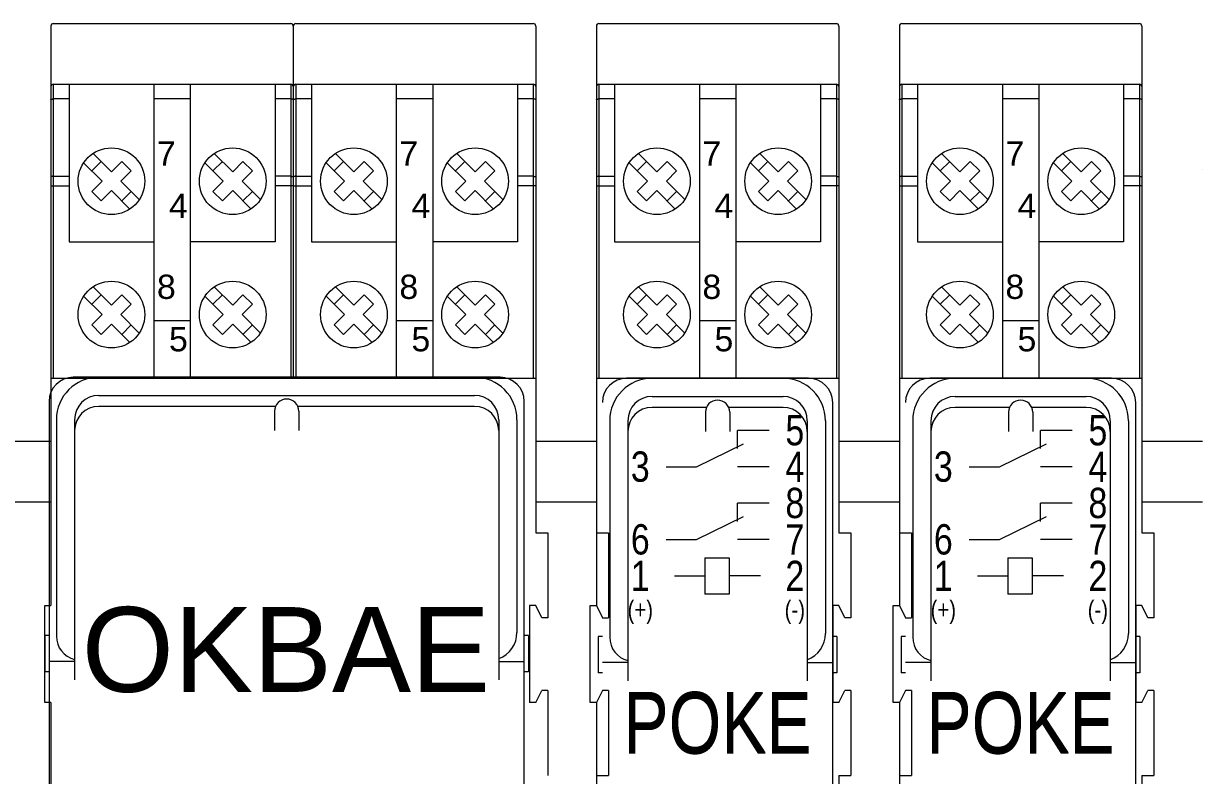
# Model space of a CAD drawing. Header units: millimetres. Extents: x 4137 to 6698, y 1400 to 3585.
# Drawn here: x 6286 to 6383.2, y 2298.8 to 2360.8 of the extents above; entities that cross this region are included whole.
import ezdxf

# ---------------------------------------------------------------- set-up
doc = ezdxf.new("R2010")
doc.units = ezdxf.units.MM
doc.layers.add('000-PI-Oprema', color=30, linetype='Continuous', lineweight=5)
doc.layers.add('000-SI-Oprema', color=30, linetype='Continuous', lineweight=0)
doc.layers.add('000-PI-ORMAR', color=2, linetype='Continuous')
doc.layers.add('002-PI-Kabelska kanalica', color=150, linetype='Continuous')
doc.styles.add('NUOVO', font='txt.shx', dxfattribs={"width": 0.8, "height": 0.8})
doc.styles.get("Standard").update_dxf_attribs({"font": 'arial.ttf'})

msp = doc.modelspace()

# ---------------------------------------------------------------- linework, layer by layer
at = {"layer": '000-PI-Oprema', "color": 0, "linetype": 'ByBlock', "lineweight": 0}
for p, q in [((6288.248, 2360.568), (6288.248, 2312.768)), ((6288.448, 2360.768), (6308.048, 2360.768)), ((6308.248, 2360.568), (6308.248, 2331.518)), ((6308.448, 2360.768), (6328.048, 2360.768)), ((6328.248, 2360.568), (6328.248, 2318.768)), ((6288.448, 2355.768), (6288.448, 2331.518)), ((6288.448, 2355.768), (6308.048, 2355.768)), ((6289.748, 2355.768), (6289.748, 2342.768)), ((6296.748, 2355.768), (6296.748, 2331.518)), ((6299.748, 2355.768), (6299.748, 2331.518)), ((6306.748, 2355.768), (6306.748, 2342.768)), ((6308.048, 2355.768), (6308.048, 2331.518)), ((6308.448, 2355.768), (6308.448, 2331.518)), ((6308.448, 2355.768), (6328.048, 2355.768)), ((6309.748, 2355.768), (6309.748, 2342.768)), ((6316.748, 2355.768), (6316.748, 2331.518)), ((6319.748, 2355.768), (6319.748, 2331.518)), ((6326.748, 2355.768), (6326.748, 2342.768)), ((6328.048, 2355.768), (6328.048, 2331.518)), ((6289.748, 2354.553), (6288.448, 2354.553)), ((6299.748, 2354.553), (6296.748, 2354.553)), ((6308.048, 2354.553), (6306.748, 2354.553)), ((6309.748, 2354.553), (6308.448, 2354.553)), ((6319.748, 2354.553), (6316.748, 2354.553)), ((6328.048, 2354.553), (6326.748, 2354.553)), ((6291.731, 2350.062), (6293.248, 2348.545)), ((6301.731, 2350.062), (6303.248, 2348.545)), ((6311.731, 2350.062), (6313.248, 2348.545)), ((6321.731, 2350.062), (6323.248, 2348.545)), ((6290.954, 2349.284), (6292.47, 2347.768)), ((6291.621, 2348.616), (6292.399, 2349.394)), ((6293.248, 2348.545), (6294.096, 2349.394)), ((6294.026, 2347.768), (6294.874, 2348.616)), ((6294.096, 2349.394), (6294.874, 2348.616)), ((6300.954, 2349.284), (6302.47, 2347.768)), ((6301.621, 2348.616), (6302.399, 2349.394)), ((6303.248, 2348.545), (6304.096, 2349.394)), ((6304.026, 2347.768), (6304.874, 2348.616)), ((6304.096, 2349.394), (6304.874, 2348.616)), ((6310.954, 2349.284), (6312.47, 2347.768)), ((6311.621, 2348.616), (6312.399, 2349.394)), ((6313.248, 2348.545), (6314.096, 2349.394)), ((6314.026, 2347.768), (6314.874, 2348.616)), ((6314.096, 2349.394), (6314.874, 2348.616)), ((6320.954, 2349.284), (6322.47, 2347.768)), ((6321.621, 2348.616), (6322.399, 2349.394)), ((6323.248, 2348.545), (6324.096, 2349.394)), ((6324.026, 2347.768), (6324.874, 2348.616)), ((6324.096, 2349.394), (6324.874, 2348.616)), ((6288.448, 2348.176), (6289.748, 2348.176)), ((6291.621, 2346.919), (6292.47, 2347.768)), ((6294.026, 2347.768), (6295.542, 2346.251)), ((6301.621, 2346.919), (6302.47, 2347.768)), ((6304.026, 2347.768), (6305.542, 2346.251)), ((6308.048, 2348.176), (6306.748, 2348.176)), ((6308.448, 2348.176), (6309.748, 2348.176)), ((6311.621, 2346.919), (6312.47, 2347.768)), ((6314.026, 2347.768), (6315.542, 2346.251)), ((6321.621, 2346.919), (6322.47, 2347.768)), ((6324.026, 2347.768), (6325.542, 2346.251)), ((6328.048, 2348.176), (6326.748, 2348.176)), ((6288.248, 2347.391), (6289.748, 2347.391)), ((6291.621, 2346.919), (6292.399, 2346.141)), ((6292.399, 2346.141), (6293.248, 2346.99)), ((6293.248, 2346.99), (6294.764, 2345.473)), ((6294.096, 2346.141), (6294.874, 2346.919)), ((6301.621, 2346.919), (6302.399, 2346.141)), ((6302.399, 2346.141), (6303.248, 2346.99)), ((6303.248, 2346.99), (6304.764, 2345.473)), ((6304.096, 2346.141), (6304.874, 2346.919)), ((6308.248, 2347.391), (6306.748, 2347.391)), ((6308.248, 2347.391), (6309.748, 2347.391)), ((6311.621, 2346.919), (6312.399, 2346.141)), ((6312.399, 2346.141), (6313.248, 2346.99)), ((6313.248, 2346.99), (6314.764, 2345.473)), ((6314.096, 2346.141), (6314.874, 2346.919)), ((6321.621, 2346.919), (6322.399, 2346.141)), ((6322.399, 2346.141), (6323.248, 2346.99)), ((6323.248, 2346.99), (6324.764, 2345.473)), ((6324.096, 2346.141), (6324.874, 2346.919)), ((6328.248, 2347.391), (6326.748, 2347.391)), ((6289.748, 2342.768), (6296.748, 2342.768)), ((6306.748, 2342.768), (6299.748, 2342.768)), ((6309.748, 2342.768), (6316.748, 2342.768)), ((6326.748, 2342.768), (6319.748, 2342.768)), ((6291.731, 2339.062), (6293.248, 2337.545)), ((6301.731, 2339.062), (6303.248, 2337.545)), ((6311.731, 2339.062), (6313.248, 2337.545)), ((6321.731, 2339.062), (6323.248, 2337.545)), ((6290.954, 2338.284), (6292.47, 2336.768)), ((6291.621, 2337.616), (6292.399, 2338.394)), ((6293.248, 2337.545), (6294.096, 2338.394)), ((6294.096, 2338.394), (6294.874, 2337.616)), ((6300.954, 2338.284), (6302.47, 2336.768)), ((6301.621, 2337.616), (6302.399, 2338.394)), ((6303.248, 2337.545), (6304.096, 2338.394)), ((6304.096, 2338.394), (6304.874, 2337.616)), ((6310.954, 2338.284), (6312.47, 2336.768)), ((6311.621, 2337.616), (6312.399, 2338.394)), ((6313.248, 2337.545), (6314.096, 2338.394)), ((6314.096, 2338.394), (6314.874, 2337.616)), ((6320.954, 2338.284), (6322.47, 2336.768)), ((6321.621, 2337.616), (6322.399, 2338.394)), ((6323.248, 2337.545), (6324.096, 2338.394)), ((6324.096, 2338.394), (6324.874, 2337.616)), ((6294.026, 2336.768), (6294.874, 2337.616)), ((6304.026, 2336.768), (6304.874, 2337.616)), ((6314.026, 2336.768), (6314.874, 2337.616)), ((6324.026, 2336.768), (6324.874, 2337.616)), ((6291.621, 2335.919), (6292.47, 2336.768)), ((6292.399, 2335.141), (6293.248, 2335.99)), ((6293.248, 2335.99), (6294.764, 2334.473)), ((6294.026, 2336.768), (6295.542, 2335.251)), ((6299.748, 2336.252), (6296.748, 2336.252)), ((6301.621, 2335.919), (6302.47, 2336.768)), ((6302.399, 2335.141), (6303.248, 2335.99)), ((6303.248, 2335.99), (6304.764, 2334.473)), ((6304.026, 2336.768), (6305.542, 2335.251)), ((6311.621, 2335.919), (6312.47, 2336.768)), ((6312.399, 2335.141), (6313.248, 2335.99)), ((6313.248, 2335.99), (6314.764, 2334.473)), ((6314.026, 2336.768), (6315.542, 2335.251)), ((6319.748, 2336.252), (6316.748, 2336.252)), ((6321.621, 2335.919), (6322.47, 2336.768)), ((6322.399, 2335.141), (6323.248, 2335.99)), ((6323.248, 2335.99), (6324.764, 2334.473)), ((6324.026, 2336.768), (6325.542, 2335.251)), ((6291.621, 2335.919), (6292.399, 2335.141)), ((6294.096, 2335.141), (6294.874, 2335.919)), ((6301.621, 2335.919), (6302.399, 2335.141)), ((6304.096, 2335.141), (6304.874, 2335.919)), ((6311.621, 2335.919), (6312.399, 2335.141)), ((6314.096, 2335.141), (6314.874, 2335.919)), ((6321.621, 2335.919), (6322.399, 2335.141)), ((6324.096, 2335.141), (6324.874, 2335.919)), ((6288.248, 2331.518), (6308.248, 2331.518)), ((6325.301, 2331.604), (6290.101, 2331.604)), ((6292.201, 2331.604), (6323.201, 2331.604)), ((6308.248, 2331.518), (6328.248, 2331.518)), ((6288.101, 2329.604), (6288.101, 2288.004)), ((6292.201, 2330.104), (6323.201, 2330.104)), ((6306.784, 2329.204), (6292.201, 2329.204)), ((6323.201, 2329.204), (6308.617, 2329.204)), ((6327.301, 2288.004), (6327.301, 2329.604)), ((6306.701, 2328.804), (6306.701, 2327.204)), ((6308.701, 2328.804), (6308.701, 2327.204)), ((6288.701, 2328.104), (6288.701, 2310.254)), ((6290.201, 2328.104), (6290.201, 2310.254)), ((6290.201, 2327.204), (6290.201, 2306.654)), ((6325.201, 2328.104), (6325.201, 2310.554)), ((6325.201, 2327.204), (6325.201, 2306.654)), ((6326.701, 2328.104), (6326.701, 2310.554)), ((6347.498, 2327.218), (6344.898, 2327.218)), ((6344.898, 2325.718), (6344.898, 2327.218)), ((6372.498, 2327.218), (6369.898, 2327.218)), ((6369.898, 2325.718), (6369.898, 2327.218)), ((6341.498, 2324.218), (6345.398, 2326.118)), ((6366.498, 2324.218), (6370.398, 2326.118)), ((6338.998, 2324.218), (6341.498, 2324.218)), ((6347.498, 2324.218), (6344.898, 2324.218)), ((6363.998, 2324.218), (6366.498, 2324.218)), ((6372.498, 2324.218), (6369.898, 2324.218)), ((6347.498, 2321.218), (6344.898, 2321.218)), ((6344.898, 2319.718), (6344.898, 2321.218)), ((6372.498, 2321.218), (6369.898, 2321.218)), ((6369.898, 2319.718), (6369.898, 2321.218)), ((6341.498, 2318.218), (6345.398, 2320.118)), ((6366.498, 2318.218), (6370.398, 2320.118)), ((6328.248, 2318.768), (6329.248, 2318.768)), ((6329.248, 2318.768), (6329.248, 2311.768)), ((6338.998, 2318.218), (6341.498, 2318.218)), ((6347.498, 2318.218), (6344.898, 2318.218)), ((6363.998, 2318.218), (6366.498, 2318.218)), ((6372.498, 2318.218), (6369.898, 2318.218)), ((6342.198, 2316.718), (6342.198, 2313.718)), ((6342.198, 2316.718), (6344.198, 2316.718)), ((6344.198, 2316.718), (6344.198, 2313.718)), ((6367.198, 2316.718), (6367.198, 2313.718)), ((6367.198, 2316.718), (6369.198, 2316.718)), ((6369.198, 2316.718), (6369.198, 2313.718)), ((6339.698, 2315.218), (6342.198, 2315.218)), ((6346.798, 2315.218), (6344.198, 2315.218)), ((6364.698, 2315.218), (6367.198, 2315.218)), ((6371.798, 2315.218), (6369.198, 2315.218)), ((6344.198, 2313.718), (6342.198, 2313.718)), ((6369.198, 2313.718), (6367.198, 2313.718)), ((6287.748, 2304.768), (6287.748, 2312.768)), ((6287.748, 2312.768), (6288.248, 2312.768)), ((6327.748, 2312.768), (6327.748, 2304.768)), ((6328.248, 2312.768), (6327.748, 2312.768)), ((6328.748, 2311.768), (6328.248, 2312.768)), ((6329.248, 2311.768), (6328.748, 2311.768)), ((6287.751, 2310.304), (6287.751, 2307.304)), ((6288.101, 2310.304), (6287.751, 2310.304)), ((6327.651, 2310.304), (6327.301, 2310.304)), ((6327.651, 2310.304), (6327.651, 2307.304)), ((6290.201, 2308.154), (6288.101, 2308.154)), ((6325.201, 2308.154), (6327.301, 2308.154)), ((6288.101, 2307.304), (6287.751, 2307.304)), ((6327.651, 2307.304), (6327.301, 2307.304)), ((6328.248, 2304.768), (6328.748, 2305.768)), ((6329.248, 2305.768), (6328.748, 2305.768)), ((6329.248, 2305.768), (6329.248, 2298.768)), ((6288.248, 2304.768), (6287.748, 2304.768)), ((6288.248, 2304.768), (6288.248, 2261.968)), ((6328.248, 2304.768), (6327.748, 2304.768))]:
    msp.add_line(p, q, dxfattribs=at)
for points in [[(6288.248, 2354.474), (6288.249, 2354.484), (6288.255, 2354.494), (6288.263, 2354.504), (6288.275, 2354.513), (6288.289, 2354.522), (6288.306, 2354.53), (6288.326, 2354.536), (6288.348, 2354.542), (6288.371, 2354.547), (6288.396, 2354.55), (6288.422, 2354.552), (6288.448, 2354.553)], [(6308.248, 2354.474), (6308.246, 2354.484), (6308.241, 2354.494), (6308.232, 2354.504), (6308.221, 2354.513), (6308.206, 2354.522), (6308.189, 2354.53), (6308.169, 2354.536), (6308.148, 2354.542), (6308.124, 2354.547), (6308.099, 2354.55), (6308.074, 2354.552), (6308.048, 2354.553)], [(6308.248, 2354.474), (6308.249, 2354.484), (6308.255, 2354.494), (6308.263, 2354.504), (6308.275, 2354.513), (6308.289, 2354.522), (6308.306, 2354.53), (6308.326, 2354.536), (6308.348, 2354.542), (6308.371, 2354.547), (6308.396, 2354.55), (6308.422, 2354.552), (6308.448, 2354.553)], [(6328.248, 2354.474), (6328.246, 2354.484), (6328.241, 2354.494), (6328.232, 2354.504), (6328.221, 2354.513), (6328.206, 2354.522), (6328.189, 2354.53), (6328.169, 2354.536), (6328.148, 2354.542), (6328.124, 2354.547), (6328.099, 2354.55), (6328.074, 2354.552), (6328.048, 2354.553)], [(6288.448, 2348.176), (6288.422, 2348.175), (6288.396, 2348.173), (6288.371, 2348.17), (6288.348, 2348.165), (6288.326, 2348.159), (6288.306, 2348.153), (6288.289, 2348.145), (6288.275, 2348.136), (6288.263, 2348.127), (6288.255, 2348.117), (6288.249, 2348.107), (6288.248, 2348.097)], [(6308.048, 2348.176), (6308.074, 2348.175), (6308.099, 2348.173), (6308.124, 2348.17), (6308.148, 2348.165), (6308.169, 2348.159), (6308.189, 2348.153), (6308.206, 2348.145), (6308.221, 2348.136), (6308.232, 2348.127), (6308.241, 2348.117), (6308.246, 2348.107), (6308.248, 2348.097)], [(6308.448, 2348.176), (6308.422, 2348.175), (6308.396, 2348.173), (6308.371, 2348.17), (6308.348, 2348.165), (6308.326, 2348.159), (6308.306, 2348.153), (6308.289, 2348.145), (6308.275, 2348.136), (6308.263, 2348.127), (6308.255, 2348.117), (6308.249, 2348.107), (6308.248, 2348.097)], [(6328.048, 2348.176), (6328.074, 2348.175), (6328.099, 2348.173), (6328.124, 2348.17), (6328.148, 2348.165), (6328.169, 2348.159), (6328.189, 2348.153), (6328.206, 2348.145), (6328.221, 2348.136), (6328.232, 2348.127), (6328.241, 2348.117), (6328.246, 2348.107), (6328.248, 2348.097)]]:
    msp.add_lwpolyline(points, dxfattribs=at)
for centre in [(6293.248, 2347.768), (6303.248, 2347.768), (6313.248, 2347.768), (6323.248, 2347.768), (6293.248, 2336.768), (6303.248, 2336.768), (6313.248, 2336.768), (6323.248, 2336.768)]:
    msp.add_circle(centre, 2.75, dxfattribs=at)
for centre, radius, start, end in [((6288.448, 2360.568), 0.2, 90, 180), ((6308.048, 2360.568), 0.2, 0, 90), ((6308.448, 2360.568), 0.2, 90, 180), ((6328.048, 2360.568), 0.2, 0, 90), ((6288.448, 2355.568), 0.2, 90, 180), ((6308.048, 2355.568), 0.2, 0, 90), ((6308.448, 2355.568), 0.2, 90, 180), ((6328.048, 2355.568), 0.2, 0, 90), ((6290.101, 2329.604), 2, 90, 180), ((6292.201, 2328.104), 3.5, 90, 180), ((6323.201, 2328.104), 3.5, 0, 90), ((6325.301, 2329.604), 2, 0, 90), ((6292.201, 2328.104), 2, 90, 180), ((6292.201, 2327.204), 2, 90, 180), ((6307.701, 2328.804), 1, 0, 180), ((6323.201, 2328.104), 2, 0, 90), ((6323.201, 2327.204), 2, 0, 90), ((6290.701, 2310.254), 2, 180, 255.52249), ((6324.401, 2310.554), 2.3, 290.35441, 0)]:
    msp.add_arc(centre, radius, start, end, dxfattribs=at)
at = {"layer": '000-PI-ORMAR', "color": 0, "linetype": 'ByBlock', "lineweight": 0}
msp.add_line((6383.248, 2348.768), (6383.248, 2348.768), dxfattribs=at)
msp.add_line((6383.248, 2348.768), (6383.248, 2348.768), dxfattribs=at)
at = {"layer": '000-SI-Oprema', "color": 0, "linetype": 'ByBlock', "lineweight": 0}
for p, q in [((6333.248, 2360.568), (6333.248, 2312.768)), ((6333.448, 2360.768), (6353.048, 2360.768)), ((6353.248, 2360.568), (6353.248, 2318.768)), ((6358.248, 2360.568), (6358.248, 2312.768)), ((6358.448, 2360.768), (6378.048, 2360.768)), ((6378.248, 2360.568), (6378.248, 2318.768)), ((6333.448, 2355.768), (6333.448, 2331.518)), ((6333.448, 2355.768), (6353.048, 2355.768)), ((6334.748, 2355.768), (6334.748, 2342.768)), ((6341.748, 2355.768), (6341.748, 2331.518)), ((6344.748, 2355.768), (6344.748, 2331.518)), ((6351.748, 2355.768), (6351.748, 2342.768)), ((6353.048, 2355.768), (6353.048, 2331.518)), ((6358.448, 2355.768), (6358.448, 2331.518)), ((6358.448, 2355.768), (6378.048, 2355.768)), ((6359.748, 2355.768), (6359.748, 2342.768)), ((6366.748, 2355.768), (6366.748, 2331.518)), ((6369.748, 2355.768), (6369.748, 2331.518)), ((6376.748, 2355.768), (6376.748, 2342.768)), ((6378.048, 2355.768), (6378.048, 2331.518)), ((6334.748, 2354.553), (6333.448, 2354.553)), ((6344.748, 2354.553), (6341.748, 2354.553)), ((6353.048, 2354.553), (6351.748, 2354.553)), ((6359.748, 2354.553), (6358.448, 2354.553)), ((6369.748, 2354.553), (6366.748, 2354.553)), ((6378.048, 2354.553), (6376.748, 2354.553)), ((6336.731, 2350.062), (6338.248, 2348.545)), ((6346.731, 2350.062), (6348.248, 2348.545)), ((6361.731, 2350.062), (6363.248, 2348.545)), ((6371.731, 2350.062), (6373.248, 2348.545)), ((6335.954, 2349.284), (6337.47, 2347.768)), ((6336.621, 2348.616), (6337.399, 2349.394)), ((6338.248, 2348.545), (6339.096, 2349.394)), ((6339.026, 2347.768), (6339.874, 2348.616)), ((6339.096, 2349.394), (6339.874, 2348.616)), ((6345.954, 2349.284), (6347.47, 2347.768)), ((6346.621, 2348.616), (6347.399, 2349.394)), ((6348.248, 2348.545), (6349.096, 2349.394)), ((6349.026, 2347.768), (6349.874, 2348.616)), ((6349.096, 2349.394), (6349.874, 2348.616)), ((6360.954, 2349.284), (6362.47, 2347.768)), ((6361.621, 2348.616), (6362.399, 2349.394)), ((6363.248, 2348.545), (6364.096, 2349.394)), ((6364.026, 2347.768), (6364.874, 2348.616)), ((6364.096, 2349.394), (6364.874, 2348.616)), ((6370.954, 2349.284), (6372.47, 2347.768)), ((6371.621, 2348.616), (6372.399, 2349.394)), ((6373.248, 2348.545), (6374.096, 2349.394)), ((6374.026, 2347.768), (6374.874, 2348.616)), ((6374.096, 2349.394), (6374.874, 2348.616)), ((6333.448, 2348.176), (6334.748, 2348.176)), ((6336.621, 2346.919), (6337.47, 2347.768)), ((6339.026, 2347.768), (6340.542, 2346.251)), ((6346.621, 2346.919), (6347.47, 2347.768)), ((6349.026, 2347.768), (6350.542, 2346.251)), ((6353.048, 2348.176), (6351.748, 2348.176)), ((6358.448, 2348.176), (6359.748, 2348.176)), ((6361.621, 2346.919), (6362.47, 2347.768)), ((6364.026, 2347.768), (6365.542, 2346.251)), ((6371.621, 2346.919), (6372.47, 2347.768)), ((6374.026, 2347.768), (6375.542, 2346.251)), ((6378.048, 2348.176), (6376.748, 2348.176)), ((6333.248, 2347.391), (6334.748, 2347.391)), ((6336.621, 2346.919), (6337.399, 2346.141)), ((6337.399, 2346.141), (6338.248, 2346.99)), ((6338.248, 2346.99), (6339.764, 2345.473)), ((6339.096, 2346.141), (6339.874, 2346.919)), ((6346.621, 2346.919), (6347.399, 2346.141)), ((6347.399, 2346.141), (6348.248, 2346.99)), ((6348.248, 2346.99), (6349.764, 2345.473)), ((6349.096, 2346.141), (6349.874, 2346.919)), ((6353.248, 2347.391), (6351.748, 2347.391)), ((6358.248, 2347.391), (6359.748, 2347.391)), ((6361.621, 2346.919), (6362.399, 2346.141)), ((6362.399, 2346.141), (6363.248, 2346.99)), ((6363.248, 2346.99), (6364.764, 2345.473)), ((6364.096, 2346.141), (6364.874, 2346.919)), ((6371.621, 2346.919), (6372.399, 2346.141)), ((6372.399, 2346.141), (6373.248, 2346.99)), ((6373.248, 2346.99), (6374.764, 2345.473)), ((6374.096, 2346.141), (6374.874, 2346.919)), ((6378.248, 2347.391), (6376.748, 2347.391)), ((6334.748, 2342.768), (6341.748, 2342.768)), ((6351.748, 2342.768), (6344.748, 2342.768)), ((6359.748, 2342.768), (6366.748, 2342.768)), ((6376.748, 2342.768), (6369.748, 2342.768)), ((6336.731, 2339.062), (6338.248, 2337.545)), ((6346.731, 2339.062), (6348.248, 2337.545)), ((6361.731, 2339.062), (6363.248, 2337.545)), ((6371.731, 2339.062), (6373.248, 2337.545)), ((6335.954, 2338.284), (6337.47, 2336.768)), ((6336.621, 2337.616), (6337.399, 2338.394)), ((6338.248, 2337.545), (6339.096, 2338.394)), ((6339.096, 2338.394), (6339.874, 2337.616)), ((6345.954, 2338.284), (6347.47, 2336.768)), ((6346.621, 2337.616), (6347.399, 2338.394)), ((6348.248, 2337.545), (6349.096, 2338.394)), ((6349.096, 2338.394), (6349.874, 2337.616)), ((6360.954, 2338.284), (6362.47, 2336.768)), ((6361.621, 2337.616), (6362.399, 2338.394)), ((6363.248, 2337.545), (6364.096, 2338.394)), ((6364.096, 2338.394), (6364.874, 2337.616)), ((6370.954, 2338.284), (6372.47, 2336.768)), ((6371.621, 2337.616), (6372.399, 2338.394)), ((6373.248, 2337.545), (6374.096, 2338.394)), ((6374.096, 2338.394), (6374.874, 2337.616)), ((6339.026, 2336.768), (6339.874, 2337.616)), ((6349.026, 2336.768), (6349.874, 2337.616)), ((6364.026, 2336.768), (6364.874, 2337.616)), ((6374.026, 2336.768), (6374.874, 2337.616)), ((6336.621, 2335.919), (6337.47, 2336.768)), ((6337.399, 2335.141), (6338.248, 2335.99)), ((6338.248, 2335.99), (6339.764, 2334.473)), ((6339.026, 2336.768), (6340.542, 2335.251)), ((6344.748, 2336.252), (6341.748, 2336.252)), ((6346.621, 2335.919), (6347.47, 2336.768)), ((6347.399, 2335.141), (6348.248, 2335.99)), ((6348.248, 2335.99), (6349.764, 2334.473)), ((6349.026, 2336.768), (6350.542, 2335.251)), ((6361.621, 2335.919), (6362.47, 2336.768)), ((6362.399, 2335.141), (6363.248, 2335.99)), ((6363.248, 2335.99), (6364.764, 2334.473)), ((6364.026, 2336.768), (6365.542, 2335.251)), ((6369.748, 2336.252), (6366.748, 2336.252)), ((6371.621, 2335.919), (6372.47, 2336.768)), ((6372.399, 2335.141), (6373.248, 2335.99)), ((6373.248, 2335.99), (6374.764, 2334.473)), ((6374.026, 2336.768), (6375.542, 2335.251)), ((6336.621, 2335.919), (6337.399, 2335.141)), ((6339.096, 2335.141), (6339.874, 2335.919)), ((6346.621, 2335.919), (6347.399, 2335.141)), ((6349.096, 2335.141), (6349.874, 2335.919)), ((6361.621, 2335.919), (6362.399, 2335.141)), ((6364.096, 2335.141), (6364.874, 2335.919)), ((6371.621, 2335.919), (6372.399, 2335.141)), ((6374.096, 2335.141), (6374.874, 2335.919)), ((6333.248, 2331.518), (6353.248, 2331.518)), ((6350.748, 2331.518), (6335.748, 2331.518)), ((6350.748, 2331.518), (6335.748, 2331.518)), ((6337.848, 2331.518), (6348.648, 2331.518)), ((6337.848, 2331.518), (6348.648, 2331.518)), ((6358.248, 2331.518), (6378.248, 2331.518)), ((6375.748, 2331.518), (6360.748, 2331.518)), ((6375.748, 2331.518), (6360.748, 2331.518)), ((6362.848, 2331.518), (6373.648, 2331.518)), ((6362.848, 2331.518), (6373.648, 2331.518)), ((6337.848, 2330.018), (6348.648, 2330.018)), ((6352.748, 2287.918), (6352.748, 2329.518)), ((6352.748, 2287.918), (6352.748, 2329.518)), ((6362.848, 2330.018), (6373.648, 2330.018)), ((6377.748, 2287.918), (6377.748, 2329.518)), ((6377.748, 2287.918), (6377.748, 2329.518)), ((6342.331, 2329.118), (6337.848, 2329.118)), ((6342.248, 2328.718), (6342.248, 2327.118)), ((6348.648, 2329.118), (6344.164, 2329.118)), ((6344.248, 2328.718), (6344.248, 2327.118)), ((6367.331, 2329.118), (6362.848, 2329.118)), ((6367.248, 2328.718), (6367.248, 2327.118)), ((6373.648, 2329.118), (6369.164, 2329.118)), ((6369.248, 2328.718), (6369.248, 2327.118)), ((6334.348, 2328.018), (6334.348, 2310.168)), ((6335.848, 2328.018), (6335.848, 2310.168)), ((6350.648, 2328.018), (6350.648, 2310.468)), ((6352.148, 2328.018), (6352.148, 2310.468)), ((6359.348, 2328.018), (6359.348, 2310.168)), ((6360.848, 2328.018), (6360.848, 2310.168)), ((6375.648, 2328.018), (6375.648, 2310.468)), ((6377.148, 2328.018), (6377.148, 2310.468)), ((6335.848, 2327.118), (6335.848, 2306.568)), ((6350.648, 2327.118), (6350.648, 2306.568)), ((6360.848, 2327.118), (6360.848, 2306.568)), ((6375.648, 2327.118), (6375.648, 2306.568)), ((6333.248, 2318.768), (6334.248, 2318.768)), ((6334.248, 2318.768), (6334.248, 2311.768)), ((6353.248, 2318.768), (6354.248, 2318.768)), ((6354.248, 2318.768), (6354.248, 2311.768)), ((6358.248, 2318.768), (6359.248, 2318.768)), ((6359.248, 2318.768), (6359.248, 2311.768)), ((6378.248, 2318.768), (6379.248, 2318.768)), ((6379.248, 2318.768), (6379.248, 2311.768)), ((6332.748, 2304.768), (6332.748, 2312.768)), ((6332.748, 2312.768), (6333.248, 2312.768)), ((6333.248, 2312.768), (6333.748, 2311.768)), ((6352.748, 2312.768), (6352.748, 2304.768)), ((6353.248, 2312.768), (6352.748, 2312.768)), ((6353.748, 2311.768), (6353.248, 2312.768)), ((6357.748, 2304.768), (6357.748, 2312.768)), ((6357.748, 2312.768), (6358.248, 2312.768)), ((6358.248, 2312.768), (6358.748, 2311.768)), ((6377.748, 2312.768), (6377.748, 2304.768)), ((6378.248, 2312.768), (6377.748, 2312.768)), ((6378.748, 2311.768), (6378.248, 2312.768)), ((6333.748, 2311.768), (6334.248, 2311.768)), ((6354.248, 2311.768), (6353.748, 2311.768)), ((6358.748, 2311.768), (6359.248, 2311.768)), ((6379.248, 2311.768), (6378.748, 2311.768)), ((6333.398, 2310.218), (6333.398, 2307.218)), ((6333.748, 2310.218), (6333.398, 2310.218)), ((6333.398, 2310.218), (6333.398, 2307.218)), ((6333.748, 2310.218), (6333.398, 2310.218)), ((6353.098, 2310.218), (6352.748, 2310.218)), ((6353.098, 2310.218), (6352.748, 2310.218)), ((6353.098, 2310.218), (6353.098, 2307.218)), ((6353.098, 2310.218), (6353.098, 2307.218)), ((6358.398, 2310.218), (6358.398, 2307.218)), ((6358.748, 2310.218), (6358.398, 2310.218)), ((6358.398, 2310.218), (6358.398, 2307.218)), ((6358.748, 2310.218), (6358.398, 2310.218)), ((6378.098, 2310.218), (6377.748, 2310.218)), ((6378.098, 2310.218), (6377.748, 2310.218)), ((6378.098, 2310.218), (6378.098, 2307.218)), ((6378.098, 2310.218), (6378.098, 2307.218)), ((6335.848, 2308.068), (6333.748, 2308.068)), ((6350.648, 2308.068), (6352.748, 2308.068)), ((6360.848, 2308.068), (6358.748, 2308.068)), ((6375.648, 2308.068), (6377.748, 2308.068)), ((6333.748, 2307.218), (6333.398, 2307.218)), ((6333.748, 2307.218), (6333.398, 2307.218)), ((6353.098, 2307.218), (6352.748, 2307.218)), ((6353.098, 2307.218), (6352.748, 2307.218)), ((6358.748, 2307.218), (6358.398, 2307.218)), ((6358.748, 2307.218), (6358.398, 2307.218)), ((6378.098, 2307.218), (6377.748, 2307.218)), ((6378.098, 2307.218), (6377.748, 2307.218)), ((6333.748, 2305.768), (6333.248, 2304.768)), ((6334.248, 2305.768), (6333.748, 2305.768)), ((6334.248, 2305.768), (6334.248, 2298.768)), ((6353.248, 2304.768), (6353.748, 2305.768)), ((6354.248, 2305.768), (6353.748, 2305.768)), ((6354.248, 2305.768), (6354.248, 2298.768)), ((6358.748, 2305.768), (6358.248, 2304.768)), ((6359.248, 2305.768), (6358.748, 2305.768)), ((6359.248, 2305.768), (6359.248, 2298.768)), ((6378.248, 2304.768), (6378.748, 2305.768)), ((6379.248, 2305.768), (6378.748, 2305.768)), ((6379.248, 2305.768), (6379.248, 2298.768)), ((6333.248, 2304.768), (6332.748, 2304.768)), ((6333.248, 2304.768), (6333.248, 2261.968)), ((6353.248, 2304.768), (6352.748, 2304.768)), ((6358.248, 2304.768), (6357.748, 2304.768)), ((6358.248, 2304.768), (6358.248, 2261.968)), ((6378.248, 2304.768), (6377.748, 2304.768)), ((6333.248, 2298.768), (6334.248, 2298.768)), ((6353.248, 2298.768), (6353.248, 2261.968)), ((6353.248, 2298.768), (6354.248, 2298.768)), ((6358.248, 2298.768), (6359.248, 2298.768)), ((6378.248, 2298.768), (6378.248, 2261.968)), ((6378.248, 2298.768), (6379.248, 2298.768))]:
    msp.add_line(p, q, dxfattribs=at)
for points in [[(6333.248, 2354.474), (6333.249, 2354.484), (6333.255, 2354.494), (6333.263, 2354.504), (6333.275, 2354.513), (6333.289, 2354.522), (6333.306, 2354.53), (6333.326, 2354.536), (6333.348, 2354.542), (6333.371, 2354.547), (6333.396, 2354.55), (6333.422, 2354.552), (6333.448, 2354.553)], [(6353.248, 2354.474), (6353.246, 2354.484), (6353.241, 2354.494), (6353.232, 2354.504), (6353.221, 2354.513), (6353.206, 2354.522), (6353.189, 2354.53), (6353.169, 2354.536), (6353.148, 2354.542), (6353.124, 2354.547), (6353.099, 2354.55), (6353.074, 2354.552), (6353.048, 2354.553)], [(6358.248, 2354.474), (6358.249, 2354.484), (6358.255, 2354.494), (6358.263, 2354.504), (6358.275, 2354.513), (6358.289, 2354.522), (6358.306, 2354.53), (6358.326, 2354.536), (6358.348, 2354.542), (6358.371, 2354.547), (6358.396, 2354.55), (6358.422, 2354.552), (6358.448, 2354.553)], [(6378.248, 2354.474), (6378.246, 2354.484), (6378.241, 2354.494), (6378.232, 2354.504), (6378.221, 2354.513), (6378.206, 2354.522), (6378.189, 2354.53), (6378.169, 2354.536), (6378.148, 2354.542), (6378.124, 2354.547), (6378.099, 2354.55), (6378.074, 2354.552), (6378.048, 2354.553)], [(6333.448, 2348.176), (6333.422, 2348.175), (6333.396, 2348.173), (6333.371, 2348.17), (6333.348, 2348.165), (6333.326, 2348.159), (6333.306, 2348.153), (6333.289, 2348.145), (6333.275, 2348.136), (6333.263, 2348.127), (6333.255, 2348.117), (6333.249, 2348.107), (6333.248, 2348.097)], [(6353.048, 2348.176), (6353.074, 2348.175), (6353.099, 2348.173), (6353.124, 2348.17), (6353.148, 2348.165), (6353.169, 2348.159), (6353.189, 2348.153), (6353.206, 2348.145), (6353.221, 2348.136), (6353.232, 2348.127), (6353.241, 2348.117), (6353.246, 2348.107), (6353.248, 2348.097)], [(6358.448, 2348.176), (6358.422, 2348.175), (6358.396, 2348.173), (6358.371, 2348.17), (6358.348, 2348.165), (6358.326, 2348.159), (6358.306, 2348.153), (6358.289, 2348.145), (6358.275, 2348.136), (6358.263, 2348.127), (6358.255, 2348.117), (6358.249, 2348.107), (6358.248, 2348.097)], [(6378.048, 2348.176), (6378.074, 2348.175), (6378.099, 2348.173), (6378.124, 2348.17), (6378.148, 2348.165), (6378.169, 2348.159), (6378.189, 2348.153), (6378.206, 2348.145), (6378.221, 2348.136), (6378.232, 2348.127), (6378.241, 2348.117), (6378.246, 2348.107), (6378.248, 2348.097)]]:
    msp.add_lwpolyline(points, dxfattribs=at)
for centre in [(6338.248, 2347.768), (6348.248, 2347.768), (6363.248, 2347.768), (6373.248, 2347.768), (6338.248, 2336.768), (6348.248, 2336.768), (6363.248, 2336.768), (6373.248, 2336.768)]:
    msp.add_circle(centre, 2.75, dxfattribs=at)
for centre, radius, start, end in [((6333.448, 2360.568), 0.2, 90, 180), ((6353.048, 2360.568), 0.2, 0, 90), ((6358.448, 2360.568), 0.2, 90, 180), ((6378.048, 2360.568), 0.2, 0, 90), ((6333.448, 2355.568), 0.2, 90, 180), ((6353.048, 2355.568), 0.2, 0, 90), ((6358.448, 2355.568), 0.2, 90, 180), ((6378.048, 2355.568), 0.2, 0, 90), ((6335.748, 2329.518), 2, 90, 180), ((6335.748, 2329.518), 2, 90, 180), ((6337.848, 2328.018), 3.5, 90, 180), ((6348.648, 2328.018), 3.5, 0, 90), ((6350.748, 2329.518), 2, 0, 90), ((6350.748, 2329.518), 2, 0, 90), ((6360.748, 2329.518), 2, 90, 180), ((6360.748, 2329.518), 2, 90, 180), ((6362.848, 2328.018), 3.5, 90, 180), ((6373.648, 2328.018), 3.5, 0, 90), ((6375.748, 2329.518), 2, 0, 90), ((6375.748, 2329.518), 2, 0, 90), ((6337.848, 2328.018), 2, 90, 180), ((6343.248, 2328.718), 1, 0, 180), ((6348.648, 2328.018), 2, 0, 90), ((6362.848, 2328.018), 2, 90, 180), ((6368.248, 2328.718), 1, 0, 180), ((6373.648, 2328.018), 2, 0, 90), ((6337.848, 2327.118), 2, 90, 180), ((6348.648, 2327.118), 2, 0, 90), ((6362.848, 2327.118), 2, 90, 180), ((6373.648, 2327.118), 2, 0, 90), ((6336.348, 2310.168), 2, 180, 255.52249), ((6349.848, 2310.468), 2.3, 290.35441, 0), ((6361.348, 2310.168), 2, 180, 255.52249), ((6374.848, 2310.468), 2.3, 290.35441, 0)]:
    msp.add_arc(centre, radius, start, end, dxfattribs=at)
at = {"layer": '002-PI-Kabelska kanalica', "color": 0, "linetype": 'ByBlock', "lineweight": 0, "ltscale": 0.25}
for p, q in [((6283.248, 2326.321), (6288.248, 2326.321)), ((6328.248, 2326.321), (6333.248, 2326.321)), ((6353.248, 2326.321), (6358.248, 2326.321)), ((6378.248, 2326.321), (6383.248, 2326.321)), ((6283.248, 2321.321), (6288.248, 2321.321)), ((6328.248, 2321.321), (6333.248, 2321.321)), ((6353.248, 2321.321), (6358.248, 2321.321)), ((6378.248, 2321.321), (6383.248, 2321.321))]:
    msp.add_line(p, q, dxfattribs=at)

# ---------------------------------------------------------------- texts
at = {"layer": '000-PI-Oprema', "color": 0, "linetype": 'ByBlock', "lineweight": 0, "char_height": 1.9995, "width": 2.5471}
for s, insert, attachment_point in [('{\\fArial|b0|i0|c0|p34;7}', (6297, 2351.062), 1), ('{\\fArial|b0|i0|c0|p34;7}', (6317, 2351.062), 1), ('{\\fArial|b0|i0|c0|p34;4}', (6299.547, 2346.738), 3), ('{\\fArial|b0|i0|c0|p34;4}', (6319.547, 2346.738), 3), ('{\\fArial|b0|i0|c0|p34;8}', (6297, 2340.062), 1), ('{\\fArial|b0|i0|c0|p34;8}', (6317, 2340.062), 1), ('{\\fArial|b0|i0|c0|p34;5}', (6299.547, 2335.738), 3), ('{\\fArial|b0|i0|c0|p34;5}', (6319.547, 2335.738), 3)]:
    msp.add_mtext(s, dxfattribs=dict(at, insert=insert, attachment_point=attachment_point))
at = {"layer": '000-PI-Oprema', "color": 0, "linetype": 'ByBlock', "lineweight": 0, "attachment_point": 5, "style": 'NUOVO'}
for s, width, heights, insert, char_height in [('{\\fArial|b0|i0|c238|p34;5}', 4.25, [2.886], (6349.623, 2327.218), 2.5), ('{\\fArial|b0|i0|c238|p34;5}', 4.25, [2.886], (6374.623, 2327.218), 2.5), ('{\\fArial|b0|i0|c238|p34;3}', 4.25, [2.886], (6336.873, 2324.218), 2.5), ('{\\fArial|b0|i0|c238|p34;4}', 4.25, [2.886], (6349.623, 2324.218), 2.5), ('{\\fArial|b0|i0|c238|p34;3}', 4.25, [2.886], (6361.873, 2324.218), 2.5), ('{\\fArial|b0|i0|c238|p34;4}', 4.25, [2.886], (6374.623, 2324.218), 2.5), ('{\\fArial|b0|i0|c238|p34;8}', 4.25, [2.886], (6349.623, 2321.218), 2.5), ('{\\fArial|b0|i0|c238|p34;8}', 4.25, [2.886], (6374.623, 2321.218), 2.5), ('{\\fArial|b0|i0|c238|p34;6}', 4.25, [2.886], (6336.873, 2318.218), 2.5), ('{\\fArial|b0|i0|c238|p34;7}', 4.25, [2.886], (6349.623, 2318.218), 2.5), ('{\\fArial|b0|i0|c238|p34;6}', 4.25, [2.886], (6361.873, 2318.218), 2.5), ('{\\fArial|b0|i0|c238|p34;7}', 4.25, [2.886], (6374.623, 2318.218), 2.5), ('{\\fArial|b0|i0|c238|p34;2}', 4.25, [2.886], (6349.623, 2315.218), 2.5), ('{\\fArial|b0|i0|c238|p34;2}', 4.25, [2.886], (6374.623, 2315.218), 2.5), ('{\\fArial|b0|i0|c238|p34;1}', 4.25, [2.886], (6336.873, 2315.218), 2.5), ('{\\fArial|b0|i0|c238|p34;1}', 4.25, [2.886], (6361.873, 2315.218), 2.5), ('{\\fArial|b0|i0|c238|p34;(+)}', 4.25, [2.886], (6336.873, 2312.218), 1.5), ('{\\fArial|b0|i0|c238|p34;(-)}', 4.25, [2.886], (6349.623, 2312.218), 1.5), ('{\\fArial|b0|i0|c238|p34;(+)}', 4.25, [2.886], (6361.873, 2312.218), 1.5), ('{\\fArial|b0|i0|c238|p34;(-)}', 4.25, [2.886], (6374.623, 2312.218), 1.5), ('{\\fArial|b0|i0|c238|p34;POK\\fArial|b0|i0|c0|p34;E}', 17, [0], (6343.248, 2303.118), 5), ('{\\fArial|b0|i0|c238|p34;POK\\fArial|b0|i0|c0|p34;E}', 17, [0], (6368.248, 2303.118), 5)]:
    msp.add_mtext_dynamic_manual_height_columns(s, width=width, gutter_width=4, heights=heights, dxfattribs=dict(at, insert=insert, char_height=char_height))
at = {"layer": '000-PI-Oprema', "color": 0, "linetype": 'ByBlock', "lineweight": 0, "insert": (6307.639, 2309.104), "char_height": 7, "attachment_point": 5}
msp.add_mtext_dynamic_manual_height_columns('{\\fArial|b0|i0|c238|p34;OK}BAE', width=44.995, gutter_width=1, heights=[10], dxfattribs=at)
at = {"layer": '000-SI-Oprema', "color": 0, "linetype": 'ByBlock', "lineweight": 0, "char_height": 1.9995, "width": 2.5471}
for s, insert, attachment_point in [('{\\fArial|b0|i0|c0|p34;7}', (6342, 2351.062), 1), ('{\\fArial|b0|i0|c0|p34;7}', (6367, 2351.062), 1), ('{\\fArial|b0|i0|c0|p34;4}', (6344.547, 2346.738), 3), ('{\\fArial|b0|i0|c0|p34;4}', (6369.547, 2346.738), 3), ('{\\fArial|b0|i0|c0|p34;8}', (6342, 2340.062), 1), ('{\\fArial|b0|i0|c0|p34;8}', (6367, 2340.062), 1), ('{\\fArial|b0|i0|c0|p34;5}', (6344.547, 2335.738), 3), ('{\\fArial|b0|i0|c0|p34;5}', (6369.547, 2335.738), 3)]:
    msp.add_mtext(s, dxfattribs=dict(at, insert=insert, attachment_point=attachment_point))
at = {"layer": '000-SI-Oprema', "color": 0, "linetype": 'ByBlock', "lineweight": 0, "char_height": 5, "attachment_point": 5, "style": 'NUOVO'}
for insert in [(6343.248, 2303.018), (6368.248, 2303.018)]:
    msp.add_mtext_dynamic_manual_height_columns('{\\fArial|b0|i0|c238|p34;POK\\fArial|b0|i0|c0|p34;E}', width=17, gutter_width=4, heights=[0], dxfattribs=dict(at, insert=insert))

doc.saveas('drawing.dxf')
